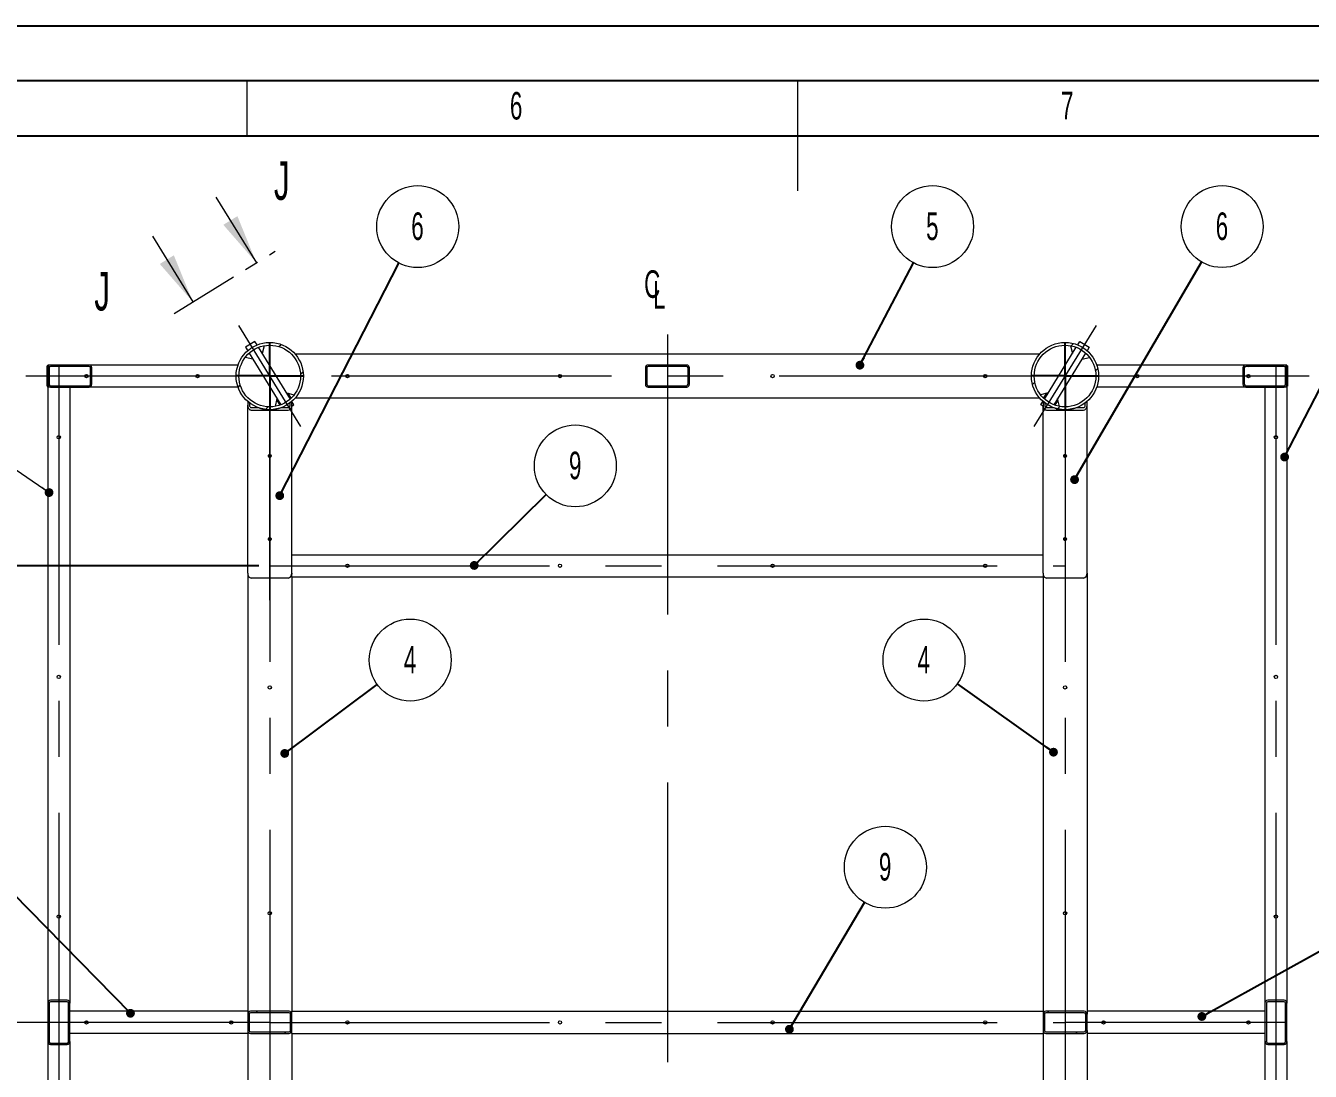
# Paper-space layout 'Sheet3' of a CAD drawing. Header units: millimetres. Extents: x 0 to 420, y 0 to 300.
# Drawn here: x 244.9 to 361.5, y 202.1 to 297 of the extents above; entities that cross this region are included whole.
import ezdxf

# ---------------------------------------------------------------- set-up
doc = ezdxf.new("R2010")
doc.units = ezdxf.units.MM
doc.linetypes.add('CENTER', pattern=[10.16, 6.35, -1.27, 1.27, -1.27])
doc.linetypes.add('CENTERX2', pattern=[20.32, 12.7, -2.54, 2.54, -2.54])
doc.layers.add('BORDER', color=7, linetype='Continuous')
doc.layers.add('DIMS', color=7, linetype='Continuous')
doc.styles.add('SLDTEXTSTYLE0', font='TXT', dxfattribs={"width": 0.605})
doc.dimstyles.new('SLDDIMSTYLE0', dxfattribs={"dimtxt": 0.18, "dimasz": 0.8, "dimexe": 0, "dimexo": 0.0625, "dimgap": 0, "dimtad": 0, "dimtih": 1, "dimtoh": 1, "dimdec": 0, "dimrnd": 1e-09, "dimzin": 0, "dimdsep": 46, "dimtxsty": 'Standard', "dimblk1": 'DOT', "dimblk2": 'DOT', "dimsah": 1, "dimcen": 0.09, "dimadec": 0, "dimazin": 0, "dimtfac": 0.8, "dimtdec": 0, "dimtofl": 0, "dimtmove": 0, "dimatfit": 3, "dimldrblk": 'DOT', "dimfxl": 1, "dimfrac": 2, "dimtolj": 1, "dimtzin": 0, "dimarcsym": 0})
doc.dimstyles.new('SLDDIMSTYLE2', dxfattribs={"dimtxt": 2.5, "dimasz": 2.8, "dimexe": 0, "dimexo": 0.0625, "dimtad": 1, "dimdec": 0, "dimlfac": 100, "dimrnd": 1e-09, "dimzin": 12, "dimdsep": 46, "dimtxsty": 'SLDTEXTSTYLE0', "dimsah": 1, "dimcen": 0.09, "dimadec": 0, "dimazin": 3, "dimtfac": 1, "dimtdec": 0, "dimtofl": 0, "dimtmove": 0, "dimatfit": 3, "dimfxl": 1, "dimfrac": 2, "dimtolj": 1, "dimtzin": 12, "dimarcsym": 0})

# ---------------------------------------------------------------- blocks, each defined once
blk = doc.blocks.new('_D_48')
at = {"layer": 'DIMS', "transparency": 16777216}
for p, q in [((266.05, 247.99), (226.82, 247.99)), ((227.82, 206.56), (227.82, 247.99)), ((231.02, 206.56), (226.82, 206.56))]:
    blk.add_line(p, q, dxfattribs=at)
for points in [[(227.82, 247.99), (227.42, 245.19), (228.22, 245.19)], [(227.82, 206.56), (228.22, 209.36), (227.42, 209.36)]]:
    blk.add_solid(points, dxfattribs=at)
at = {"layer": 'DIMS', "transparency": 16777216, "insert": (224.6, 228.51), "char_height": 2.5, "attachment_point": 1, "rotation": 90, "style": 'SLDTEXTSTYLE0'}
blk.add_mtext('4143', dxfattribs=at)
blk = doc.blocks.new('_D_49')
at = {"layer": 'DIMS', "transparency": 16777216}
for p, q in [((231.02, 206.56), (226.82, 206.56)), ((227.82, 165.13), (227.82, 206.56)), ((266.05, 165.13), (226.82, 165.13))]:
    blk.add_line(p, q, dxfattribs=at)
for points in [[(227.82, 206.56), (227.42, 203.76), (228.22, 203.76)], [(227.82, 165.13), (228.22, 167.93), (227.42, 167.93)]]:
    blk.add_solid(points, dxfattribs=at)
at = {"layer": 'DIMS', "transparency": 16777216, "insert": (224.6, 178.84), "char_height": 2.5, "attachment_point": 1, "rotation": 90, "style": 'SLDTEXTSTYLE0'}
blk.add_mtext('4143', dxfattribs=at)
blk = doc.blocks.new('_Dot')
at = {"color": 0, "linetype": 'ByBlock', "lineweight": -2}
blk.add_line((-0.5, 0), (-1, 0), dxfattribs=at)
at = {"color": 0, "linetype": 'ByBlock', "const_width": 0.5}
blk.add_lwpolyline([(-0.25, 0, 1), (0.25, 0, 1)], format="xyb", close=True, dxfattribs=at)
blk = doc.blocks.new('SW_NOTE_0_260')
at = {"color": 0, "linetype": 'Continuous', "lineweight": 0}
blk.add_circle((2.65, 2.61), 3.72, dxfattribs=at)
at = {"color": 0, "linetype": 'Continuous', "lineweight": 0, "insert": (2.64, 3.9), "char_height": 2.5, "attachment_point": 2, "style": 'SLDTEXTSTYLE0'}
blk.add_mtext('9', dxfattribs=at)
blk = doc.blocks.new('SW_NOTE_0_262')
at = {"color": 0, "linetype": 'Continuous', "lineweight": 0}
blk.add_circle((1.9, 3.2), 3.72, dxfattribs=at)
at = {"color": 0, "linetype": 'Continuous', "lineweight": 0, "insert": (1.88, 4.49), "char_height": 2.5, "attachment_point": 2, "style": 'SLDTEXTSTYLE0'}
blk.add_mtext('9', dxfattribs=at)
blk = doc.blocks.new('SW_SYMBOL_MOD_CL')
at = {"layer": 'DIMS', "color": 0, "char_height": 776, "attachment_point": 5, "style": 'SLDTEXTSTYLE0'}
for s, insert in [('C', (400, 600)), ('L', (600, 300))]:
    blk.add_mtext(s, dxfattribs=dict(at, insert=insert))
blk = doc.blocks.new('SW_NOTE_0_265')
at = {"color": 0, "linetype": 'Continuous', "lineweight": 0}
blk.add_circle((1.88, 3.22), 3.72, dxfattribs=at)
at = {"color": 0, "linetype": 'Continuous', "lineweight": 0, "insert": (1.86, 4.5), "char_height": 2.5, "attachment_point": 2, "style": 'SLDTEXTSTYLE0'}
blk.add_mtext('6', dxfattribs=at)
blk = doc.blocks.new('SW_NOTE_0_266')
at = {"color": 0, "linetype": 'Continuous', "lineweight": 0}
blk.add_circle((1.7, 3.31), 3.72, dxfattribs=at)
at = {"color": 0, "linetype": 'Continuous', "lineweight": 0, "insert": (1.68, 4.6), "char_height": 2.5, "attachment_point": 2, "style": 'SLDTEXTSTYLE0'}
blk.add_mtext('6', dxfattribs=at)
blk = doc.blocks.new('SW_NOTE_0_270')
at = {"color": 0, "linetype": 'Continuous', "lineweight": 0}
blk.add_circle((1.73, 3.3), 3.72, dxfattribs=at)
at = {"color": 0, "linetype": 'Continuous', "lineweight": 0, "insert": (1.71, 4.58), "char_height": 2.5, "attachment_point": 2, "style": 'SLDTEXTSTYLE0'}
blk.add_mtext('5', dxfattribs=at)
blk = doc.blocks.new('SW_NOTE_0_271')
at = {"color": 0, "linetype": 'Continuous', "lineweight": 0}
blk.add_circle((2.99, 2.22), 3.72, dxfattribs=at)
at = {"color": 0, "linetype": 'Continuous', "lineweight": 0, "insert": (2.97, 3.51), "char_height": 2.5, "attachment_point": 2, "style": 'SLDTEXTSTYLE0'}
blk.add_mtext('4', dxfattribs=at)
blk = doc.blocks.new('SW_NOTE_0_272')
at = {"color": 0, "linetype": 'Continuous', "lineweight": 0}
blk.add_circle((-3.03, 2.16), 3.72, dxfattribs=at)
at = {"color": 0, "linetype": 'Continuous', "lineweight": 0, "insert": (-3.05, 3.44), "char_height": 2.5, "attachment_point": 2, "style": 'SLDTEXTSTYLE0'}
blk.add_mtext('4', dxfattribs=at)
blk = doc.blocks.new('SW_CENTERMARKSYMBOL_10')
at = {"layer": 'DIMS', "color": 0}
for p, q in [((0, 0.05), (0, 3.075)), ((-0.05, 0), (-3.075, 0)), ((0, 0), (-0.025, 0)), ((0, 0), (0, 0.025)), ((0, 0), (0, -0.025)), ((0, 0), (0.025, 0)), ((0.05, 0), (3.075, 0)), ((0, -0.05), (0, -3.075))]:
    blk.add_line(p, q, dxfattribs=at)
blk = doc.blocks.new('SW_CENTERMARKSYMBOL_11')
at = {"layer": 'DIMS', "color": 0}
for p, q in [((0, 0.05), (0, 3.075)), ((-0.05, 0), (-3.075, 0)), ((0, 0), (-0.025, 0)), ((0, 0), (0, 0.025)), ((0, 0), (0, -0.025)), ((0, 0), (0.025, 0)), ((0.05, 0), (3.075, 0)), ((0, -0.05), (0, -3.075))]:
    blk.add_line(p, q, dxfattribs=at)

psp = doc.layouts.new('Sheet3')

# ---------------------------------------------------------------- hatches: boundary and pattern name
at = {"linetype": 'Continuous', "lineweight": 18}
h = psp.add_hatch(dxfattribs=at)
h.set_pattern_fill('ANSI31', style=0)
edge = h.paths.add_edge_path(flags=0)
edge.add_arc((267.046, 265.205), 3.05, 0, 360)
edge = h.paths.add_edge_path(flags=0)
edge.add_arc((267.046, 265.205), 2.8, 0, 360)
h = psp.add_hatch(dxfattribs=at)
h.set_pattern_fill('ANSI31', style=0)
edge = h.paths.add_edge_path(flags=0)
edge.add_arc((339.246, 265.205), 3.05, 0, 360)
edge = h.paths.add_edge_path(flags=0)
edge.add_arc((339.246, 265.205), 2.8, 0, 360)
h = psp.add_hatch(dxfattribs=at)
h.set_pattern_fill('ANSI31', style=0)
edge = h.paths.add_edge_path(flags=0)
edge.add_line((250.646, 266.205), (247.146, 266.205))
edge.add_arc((247.146, 265.955), 0.25, 90, 180)
edge.add_line((246.896, 265.955), (246.896, 264.455))
edge.add_arc((247.146, 264.455), 0.25, 180, 270)
edge.add_line((247.146, 264.205), (250.646, 264.205))
edge.add_arc((250.646, 264.455), 0.25, 270, 360)
edge.add_line((250.896, 264.455), (250.896, 265.955))
edge.add_arc((250.646, 265.955), 0.25, 0, 90)
edge = h.paths.add_edge_path(flags=0)
edge.add_arc((247.146, 264.455), 0.125, 180, 270, ccw=False)
edge.add_line((247.021, 264.455), (247.021, 265.955))
edge.add_arc((247.146, 265.955), 0.125, 90, 180, ccw=False)
edge.add_line((247.146, 266.08), (250.646, 266.08))
edge.add_arc((250.646, 265.955), 0.125, 0, 90, ccw=False)
edge.add_line((250.771, 265.955), (250.771, 264.455))
edge.add_arc((250.646, 264.455), 0.125, 270, 360, ccw=False)
edge.add_line((250.646, 264.33), (247.146, 264.33))
h = psp.add_hatch(dxfattribs=at)
h.set_pattern_fill('ANSI31', style=0)
edge = h.paths.add_edge_path(flags=0)
edge.add_line((304.896, 266.205), (301.396, 266.205))
edge.add_arc((301.396, 265.955), 0.25, 90, 180)
edge.add_line((301.146, 265.955), (301.146, 264.455))
edge.add_arc((301.396, 264.455), 0.25, 180, 270)
edge.add_line((301.396, 264.205), (304.896, 264.205))
edge.add_arc((304.896, 264.455), 0.25, 270, 360)
edge.add_line((305.146, 264.455), (305.146, 265.955))
edge.add_arc((304.896, 265.955), 0.25, 0, 90)
edge = h.paths.add_edge_path(flags=0)
edge.add_arc((301.396, 264.455), 0.125, 180, 270, ccw=False)
edge.add_line((301.271, 264.455), (301.271, 265.955))
edge.add_arc((301.396, 265.955), 0.125, 90, 180, ccw=False)
edge.add_line((301.396, 266.08), (304.896, 266.08))
edge.add_arc((304.896, 265.955), 0.125, 0, 90, ccw=False)
edge.add_line((305.021, 265.955), (305.021, 264.455))
edge.add_arc((304.896, 264.455), 0.125, 270, 360, ccw=False)
edge.add_line((304.896, 264.33), (301.396, 264.33))
h = psp.add_hatch(dxfattribs=at)
h.set_pattern_fill('ANSI31', style=0)
edge = h.paths.add_edge_path(flags=0)
edge.add_line((359.146, 266.205), (355.646, 266.205))
edge.add_arc((355.646, 265.955), 0.25, 90, 180)
edge.add_line((355.396, 265.955), (355.396, 264.455))
edge.add_arc((355.646, 264.455), 0.25, 180, 270)
edge.add_line((355.646, 264.205), (359.146, 264.205))
edge.add_arc((359.146, 264.455), 0.25, 270, 360)
edge.add_line((359.396, 264.455), (359.396, 265.955))
edge.add_arc((359.146, 265.955), 0.25, 0, 90)
edge = h.paths.add_edge_path(flags=0)
edge.add_arc((355.646, 264.455), 0.125, 180, 270, ccw=False)
edge.add_line((355.521, 264.455), (355.521, 265.955))
edge.add_arc((355.646, 265.955), 0.125, 90, 180, ccw=False)
edge.add_line((355.646, 266.08), (359.146, 266.08))
edge.add_arc((359.146, 265.955), 0.125, 0, 90, ccw=False)
edge.add_line((359.271, 265.955), (359.271, 264.455))
edge.add_arc((359.146, 264.455), 0.125, 270, 360, ccw=False)
edge.add_line((359.146, 264.33), (355.646, 264.33))
h = psp.add_hatch(dxfattribs=at)
h.set_pattern_fill('ANSI31', style=0)
edge = h.paths.add_edge_path(flags=0)
edge.add_ellipse((265.366, 262.571), major_axis=(0, 0.453), ratio=0.7071068, start_angle=90, end_angle=180)
edge.add_line((265.366, 262.118), (268.726, 262.118))
edge.add_ellipse((268.726, 262.571), major_axis=(0, 0.453), ratio=0.7071068, start_angle=180, end_angle=270)
edge.add_line((269.046, 262.571), (269.046, 262.903))
edge.add_arc((267.046, 265.205), 3.05, 307.10508, 310.97561, ccw=False)
edge.add_line((268.886, 262.773), (268.886, 262.571))
edge.add_ellipse((268.726, 262.571), major_axis=(0, 0.226), ratio=0.7071068, start_angle=180, end_angle=270, ccw=False)
edge.add_line((268.726, 262.345), (268.103, 262.345))
edge.add_arc((267.046, 265.205), 3.05, 249.71108, 290.28892, ccw=False)
edge.add_line((265.988, 262.345), (265.366, 262.345))
edge.add_ellipse((265.366, 262.571), major_axis=(0, 0.226), ratio=0.7071068, start_angle=90, end_angle=180, ccw=False)
edge.add_line((265.206, 262.571), (265.206, 262.773))
edge.add_arc((267.046, 265.205), 3.05, 229.02439, 232.89492, ccw=False)
edge.add_line((265.046, 262.903), (265.046, 262.571))
h = psp.add_hatch(dxfattribs=at)
h.set_pattern_fill('ANSI31', style=0)
edge = h.paths.add_edge_path(flags=0)
edge.add_ellipse((337.566, 262.571), major_axis=(0, 0.453), ratio=0.7071068, start_angle=90, end_angle=180)
edge.add_line((337.566, 262.118), (340.926, 262.118))
edge.add_ellipse((340.926, 262.571), major_axis=(0, 0.453), ratio=0.7071068, start_angle=180, end_angle=270)
edge.add_line((341.246, 262.571), (341.246, 262.903))
edge.add_arc((339.246, 265.205), 3.05, 307.10508, 310.97561, ccw=False)
edge.add_line((341.086, 262.773), (341.086, 262.571))
edge.add_ellipse((340.926, 262.571), major_axis=(0, 0.226), ratio=0.7071068, start_angle=180, end_angle=270, ccw=False)
edge.add_line((340.926, 262.345), (340.303, 262.345))
edge.add_arc((339.246, 265.205), 3.05, 249.71108, 290.28892, ccw=False)
edge.add_line((338.188, 262.345), (337.566, 262.345))
edge.add_ellipse((337.566, 262.571), major_axis=(0, 0.226), ratio=0.7071068, start_angle=90, end_angle=180, ccw=False)
edge.add_line((337.406, 262.571), (337.406, 262.773))
edge.add_arc((339.246, 265.205), 3.05, 229.02439, 232.89492, ccw=False)
edge.add_line((337.246, 262.903), (337.246, 262.571))
h = psp.add_hatch(dxfattribs=at)
h.set_pattern_fill('ANSI31', style=0)
edge = h.paths.add_edge_path(flags=0)
edge.add_line((247.146, 204.555), (248.646, 204.555))
edge.add_arc((248.646, 204.805), 0.25, 270, 360)
edge.add_line((248.896, 204.805), (248.896, 208.305))
edge.add_arc((248.646, 208.305), 0.25, 0, 90)
edge.add_line((248.646, 208.555), (247.146, 208.555))
edge.add_arc((247.146, 208.305), 0.25, 90, 180)
edge.add_line((246.896, 208.305), (246.896, 204.805))
edge.add_arc((247.146, 204.805), 0.25, 180, 270)
edge = h.paths.add_edge_path(flags=0)
edge.add_arc((247.146, 204.805), 0.125, 180, 270, ccw=False)
edge.add_line((247.021, 204.805), (247.021, 208.305))
edge.add_arc((247.146, 208.305), 0.125, 90, 180, ccw=False)
edge.add_line((247.146, 208.43), (248.646, 208.43))
edge.add_arc((248.646, 208.305), 0.125, 0, 90, ccw=False)
edge.add_line((248.771, 208.305), (248.771, 204.805))
edge.add_arc((248.646, 204.805), 0.125, 270, 360, ccw=False)
edge.add_line((248.646, 204.68), (247.146, 204.68))
h = psp.add_hatch(dxfattribs=at)
h.set_pattern_fill('ANSI31', style=0)
edge = h.paths.add_edge_path(flags=0)
edge.add_line((357.646, 204.555), (359.146, 204.555))
edge.add_arc((359.146, 204.805), 0.25, 270, 360)
edge.add_line((359.396, 204.805), (359.396, 208.305))
edge.add_arc((359.146, 208.305), 0.25, 0, 90)
edge.add_line((359.146, 208.555), (357.646, 208.555))
edge.add_arc((357.646, 208.305), 0.25, 90, 180)
edge.add_line((357.396, 208.305), (357.396, 204.805))
edge.add_arc((357.646, 204.805), 0.25, 180, 270)
edge = h.paths.add_edge_path(flags=0)
edge.add_arc((357.646, 204.805), 0.125, 180, 270, ccw=False)
edge.add_line((357.521, 204.805), (357.521, 208.305))
edge.add_arc((357.646, 208.305), 0.125, 90, 180, ccw=False)
edge.add_line((357.646, 208.43), (359.146, 208.43))
edge.add_arc((359.146, 208.305), 0.125, 0, 90, ccw=False)
edge.add_line((359.271, 208.305), (359.271, 204.805))
edge.add_arc((359.146, 204.805), 0.125, 270, 360, ccw=False)
edge.add_line((359.146, 204.68), (357.646, 204.68))
h = psp.add_hatch(dxfattribs=at)
h.set_pattern_fill('ANSI31', style=0)
edge = h.paths.add_edge_path(flags=0)
edge.add_line((268.796, 207.555), (265.296, 207.555))
edge.add_arc((265.296, 207.305), 0.25, 90, 180)
edge.add_line((265.046, 207.305), (265.046, 205.805))
edge.add_arc((265.296, 205.805), 0.25, 180, 270)
edge.add_line((265.296, 205.555), (268.796, 205.555))
edge.add_arc((268.796, 205.805), 0.25, 270, 360)
edge.add_line((269.046, 205.805), (269.046, 207.305))
edge.add_arc((268.796, 207.305), 0.25, 0, 90)
edge = h.paths.add_edge_path(flags=0)
edge.add_arc((265.296, 205.805), 0.125, 180, 270, ccw=False)
edge.add_line((265.171, 205.805), (265.171, 207.305))
edge.add_arc((265.296, 207.305), 0.125, 90, 180, ccw=False)
edge.add_line((265.296, 207.43), (268.796, 207.43))
edge.add_arc((268.796, 207.305), 0.125, 0, 90, ccw=False)
edge.add_line((268.921, 207.305), (268.921, 205.805))
edge.add_arc((268.796, 205.805), 0.125, 270, 360, ccw=False)
edge.add_line((268.796, 205.68), (265.296, 205.68))
h = psp.add_hatch(dxfattribs=at)
h.set_pattern_fill('ANSI31', style=0)
edge = h.paths.add_edge_path(flags=0)
edge.add_line((340.996, 207.555), (337.496, 207.555))
edge.add_arc((337.496, 207.305), 0.25, 90, 180)
edge.add_line((337.246, 207.305), (337.246, 205.805))
edge.add_arc((337.496, 205.805), 0.25, 180, 270)
edge.add_line((337.496, 205.555), (340.996, 205.555))
edge.add_arc((340.996, 205.805), 0.25, 270, 360)
edge.add_line((341.246, 205.805), (341.246, 207.305))
edge.add_arc((340.996, 207.305), 0.25, 0, 90)
edge = h.paths.add_edge_path(flags=0)
edge.add_arc((337.496, 205.805), 0.125, 180, 270, ccw=False)
edge.add_line((337.371, 205.805), (337.371, 207.305))
edge.add_arc((337.496, 207.305), 0.125, 90, 180, ccw=False)
edge.add_line((337.496, 207.43), (340.996, 207.43))
edge.add_arc((340.996, 207.305), 0.125, 0, 90, ccw=False)
edge.add_line((341.121, 207.305), (341.121, 205.805))
edge.add_arc((340.996, 205.805), 0.125, 270, 360, ccw=False)
edge.add_line((340.996, 205.68), (337.496, 205.68))

# ---------------------------------------------------------------- linework, layer by layer
at = {"color": 7, "linetype": 'Continuous', "lineweight": 18}
for p, q in [((262.161, 281.452), (265.83, 275.491)), ((256.39, 277.9), (260.06, 271.939)), ((265.702, 268.342), (264.851, 267.817)), ((265.894, 268.03), (265.702, 268.342)), ((340.397, 268.03), (340.589, 268.342)), ((340.589, 268.342), (341.44, 267.817)), ((264.851, 267.817), (265.043, 267.506)), ((265.176, 267.289), (268.064, 262.597)), ((268.915, 263.121), (266.027, 267.814)), ((266.538, 267.959), (266.371, 267.256)), ((336.943, 267.205), (269.348, 267.205)), ((337.376, 263.121), (340.264, 267.814)), ((341.115, 267.289), (338.227, 262.597)), ((339.753, 267.959), (339.921, 267.256)), ((341.44, 267.817), (341.248, 267.506)), ((246.836, 265.925), (246.836, 266.125)), ((246.836, 266.125), (246.896, 266.125)), ((246.836, 264.485), (246.836, 265.925)), ((247.146, 266.205), (246.896, 266.205)), ((246.896, 265.955), (246.896, 266.205)), ((246.896, 265.955), (246.896, 264.455)), ((247.021, 265.955), (247.021, 264.455)), ((250.646, 266.205), (247.146, 266.205)), ((250.646, 266.08), (247.146, 266.08)), ((264.164, 266.205), (250.646, 266.205)), ((250.771, 264.455), (250.771, 265.955)), ((250.896, 264.455), (250.896, 265.955)), ((265.519, 266.732), (264.816, 266.899)), ((301.146, 265.955), (301.146, 264.455)), ((301.271, 265.955), (301.271, 264.455)), ((304.896, 266.205), (301.396, 266.205)), ((304.896, 266.08), (301.396, 266.08)), ((305.021, 264.455), (305.021, 265.955)), ((305.146, 264.455), (305.146, 265.955)), ((340.772, 266.732), (341.475, 266.899)), ((355.646, 266.205), (342.127, 266.205)), ((355.396, 265.955), (355.396, 264.455)), ((355.521, 265.955), (355.521, 264.455)), ((359.146, 266.205), (355.646, 266.205)), ((359.146, 266.08), (355.646, 266.08)), ((359.396, 266.205), (359.146, 266.205)), ((359.271, 264.455), (359.271, 265.955)), ((359.396, 266.205), (359.396, 265.955)), ((359.456, 266.125), (359.396, 266.125)), ((359.396, 264.455), (359.396, 265.955)), ((359.456, 266.125), (359.456, 265.925)), ((359.456, 265.925), (359.456, 264.485)), ((246.836, 264.285), (246.836, 264.485)), ((246.836, 264.285), (246.896, 264.285)), ((246.896, 264.205), (246.896, 264.455)), ((247.146, 264.205), (246.896, 264.205)), ((246.896, 264.205), (246.896, 208.305)), ((247.146, 264.33), (250.646, 264.33)), ((247.146, 264.205), (250.646, 264.205)), ((248.896, 264.205), (248.896, 208.305)), ((264.164, 264.205), (250.646, 264.205)), ((268.572, 263.679), (269.275, 263.512)), ((268.99, 263.191), (268.71, 263.646)), ((301.396, 264.33), (304.896, 264.33)), ((301.396, 264.205), (304.896, 264.205)), ((337.719, 263.679), (337.016, 263.512)), ((337.301, 263.191), (337.581, 263.646)), ((355.646, 264.205), (342.127, 264.205)), ((355.646, 264.33), (359.146, 264.33)), ((355.646, 264.205), (359.146, 264.205)), ((357.396, 264.205), (357.396, 208.305)), ((359.396, 264.205), (359.146, 264.205)), ((359.396, 264.455), (359.396, 264.205)), ((359.456, 264.285), (359.396, 264.285)), ((359.396, 264.205), (359.396, 208.305)), ((359.456, 264.485), (359.456, 264.285)), ((265.046, 262.903), (265.046, 262.571)), ((265.046, 247.329), (265.046, 262.571)), ((265.206, 262.773), (265.206, 262.571)), ((267.553, 262.452), (267.721, 263.155)), ((267.688, 263.017), (267.968, 262.562)), ((268.886, 262.571), (268.886, 262.773)), ((269.046, 262.571), (269.046, 262.903)), ((269.046, 262.473), (269.24, 262.593)), ((269.046, 247.329), (269.046, 262.571)), ((269.24, 262.593), (269.048, 262.905)), ((336.943, 263.205), (269.348, 263.205)), ((337.051, 262.593), (337.243, 262.905)), ((337.246, 262.473), (337.051, 262.593)), ((337.246, 262.903), (337.246, 262.571)), ((337.246, 247.329), (337.246, 262.571)), ((337.406, 262.773), (337.406, 262.571)), ((338.603, 263.017), (338.323, 262.562)), ((338.738, 262.452), (338.571, 263.155)), ((341.086, 262.571), (341.086, 262.773)), ((341.246, 262.571), (341.246, 262.903)), ((341.246, 247.329), (341.246, 262.571)), ((265.366, 262.345), (265.988, 262.345)), ((265.366, 262.118), (268.726, 262.118)), ((268.103, 262.345), (268.726, 262.345)), ((337.566, 262.345), (338.188, 262.345)), ((337.566, 262.118), (340.926, 262.118)), ((340.303, 262.345), (340.926, 262.345)), ((269.046, 248.985), (337.246, 248.985)), ((265.046, 247.329), (265.046, 207.305)), ((269.046, 247.329), (269.046, 247.235)), ((337.246, 247.329), (337.246, 247.235)), ((341.246, 247.329), (341.246, 207.305)), ((268.726, 246.877), (265.366, 246.877)), ((269.046, 246.985), (269.046, 247.235)), ((269.046, 246.985), (269.046, 207.555)), ((269.046, 246.985), (337.246, 246.985)), ((337.246, 247.235), (337.246, 246.985)), ((337.246, 246.985), (337.246, 207.555)), ((340.926, 246.877), (337.566, 246.877)), ((246.896, 208.305), (246.896, 204.805)), ((247.021, 208.305), (247.021, 204.805)), ((248.646, 208.555), (247.146, 208.555)), ((248.646, 208.43), (247.146, 208.43)), ((248.771, 204.805), (248.771, 208.305)), ((248.896, 204.805), (248.896, 208.305)), ((357.396, 208.305), (357.396, 204.805)), ((357.521, 208.305), (357.521, 204.805)), ((359.146, 208.555), (357.646, 208.555)), ((359.146, 208.43), (357.646, 208.43)), ((359.271, 204.805), (359.271, 208.305)), ((359.396, 204.805), (359.396, 208.305)), ((265.046, 207.555), (248.896, 207.555)), ((265.046, 207.305), (265.046, 205.805)), ((265.171, 207.305), (265.171, 205.805)), ((268.796, 207.555), (265.296, 207.555)), ((268.796, 207.43), (265.296, 207.43)), ((268.921, 205.805), (268.921, 207.305)), ((269.046, 207.305), (269.046, 207.555)), ((269.046, 207.555), (337.246, 207.555)), ((269.046, 205.805), (269.046, 207.305)), ((337.246, 207.555), (337.246, 207.305)), ((337.246, 207.305), (337.246, 205.805)), ((337.371, 207.305), (337.371, 205.805)), ((340.996, 207.555), (337.496, 207.555)), ((340.996, 207.43), (337.496, 207.43)), ((341.121, 205.805), (341.121, 207.305)), ((357.396, 207.555), (341.246, 207.555)), ((341.246, 205.805), (341.246, 207.305)), ((265.046, 205.555), (248.896, 205.555)), ((265.046, 205.805), (265.046, 165.781)), ((265.296, 205.68), (268.796, 205.68)), ((265.296, 205.555), (268.796, 205.555)), ((269.046, 205.555), (269.046, 205.805)), ((269.046, 205.555), (269.046, 166.125)), ((269.046, 205.555), (337.246, 205.555)), ((337.246, 205.805), (337.246, 205.555)), ((337.246, 205.555), (337.246, 166.125)), ((337.496, 205.68), (340.996, 205.68)), ((337.496, 205.555), (340.996, 205.555)), ((341.246, 205.805), (341.246, 165.781)), ((357.396, 205.555), (341.246, 205.555)), ((246.896, 204.805), (246.896, 148.905)), ((247.146, 204.68), (248.646, 204.68)), ((247.146, 204.555), (248.646, 204.555)), ((248.896, 204.805), (248.896, 148.905)), ((357.396, 204.805), (357.396, 148.905)), ((357.646, 204.68), (359.146, 204.68)), ((357.646, 204.555), (359.146, 204.555)), ((359.396, 204.805), (359.396, 148.905))]:
    psp.add_line(p, q, dxfattribs=at)
at = {"color": 7, "linetype": 'CENTER', "lineweight": 18}
psp.add_line((258.356, 270.891), (267.533, 276.539), dxfattribs=at)
at = {"color": 7, "linetype": 'Continuous', "lineweight": 0}
psp.add_line((242.453, 257.768), (247.01, 254.632), dxfattribs=at)
at = {"color": 7, "linetype": 'Continuous', "lineweight": 18, "flags": 128}
for points in [[(267.046, 257.851), (267.068, 257.853), (267.091, 257.856), (267.112, 257.862), (267.132, 257.871), (267.15, 257.881), (267.165, 257.893), (267.177, 257.907), (267.187, 257.922), (267.193, 257.937), (267.195, 257.953), (267.195, 257.97), (267.19, 257.986), (267.182, 258.001), (267.171, 258.015), (267.158, 258.028), (267.141, 258.039), (267.122, 258.049), (267.102, 258.056), (267.08, 258.061), (267.057, 258.063), (267.034, 258.063), (267.011, 258.061), (266.989, 258.056), (266.969, 258.049), (266.95, 258.039), (266.934, 258.028), (266.92, 258.015), (266.909, 258.001), (266.901, 257.986), (266.897, 257.97), (266.896, 257.953), (266.898, 257.937), (266.904, 257.922), (266.914, 257.907), (266.926, 257.893), (266.942, 257.881), (266.959, 257.871), (266.979, 257.862), (267, 257.856), (267.023, 257.853), (267.046, 257.851)], [(339.246, 257.851), (339.268, 257.853), (339.291, 257.856), (339.312, 257.862), (339.332, 257.871), (339.35, 257.881), (339.365, 257.893), (339.377, 257.907), (339.387, 257.922), (339.393, 257.937), (339.395, 257.953), (339.395, 257.97), (339.39, 257.986), (339.382, 258.001), (339.371, 258.015), (339.358, 258.028), (339.341, 258.039), (339.322, 258.049), (339.302, 258.056), (339.28, 258.061), (339.257, 258.063), (339.234, 258.063), (339.211, 258.061), (339.189, 258.056), (339.169, 258.049), (339.15, 258.039), (339.134, 258.028), (339.12, 258.015), (339.109, 258.001), (339.101, 257.986), (339.097, 257.97), (339.096, 257.953), (339.098, 257.937), (339.104, 257.922), (339.114, 257.907), (339.126, 257.893), (339.142, 257.881), (339.159, 257.871), (339.179, 257.862), (339.2, 257.856), (339.223, 257.853), (339.246, 257.851)], [(267.046, 250.306), (267.068, 250.308), (267.091, 250.311), (267.112, 250.317), (267.132, 250.326), (267.15, 250.336), (267.165, 250.348), (267.177, 250.362), (267.187, 250.377), (267.193, 250.392), (267.195, 250.408), (267.195, 250.425), (267.19, 250.441), (267.182, 250.456), (267.171, 250.47), (267.158, 250.483), (267.141, 250.494), (267.122, 250.504), (267.102, 250.511), (267.08, 250.516), (267.057, 250.518), (267.034, 250.518), (267.011, 250.516), (266.989, 250.511), (266.969, 250.504), (266.95, 250.494), (266.934, 250.483), (266.92, 250.47), (266.909, 250.456), (266.901, 250.441), (266.897, 250.425), (266.896, 250.408), (266.898, 250.392), (266.904, 250.377), (266.914, 250.362), (266.926, 250.348), (266.942, 250.336), (266.959, 250.326), (266.979, 250.317), (267, 250.311), (267.023, 250.308), (267.046, 250.306)], [(339.246, 250.306), (339.268, 250.308), (339.291, 250.311), (339.312, 250.317), (339.332, 250.326), (339.35, 250.336), (339.365, 250.348), (339.377, 250.362), (339.387, 250.377), (339.393, 250.392), (339.395, 250.408), (339.395, 250.425), (339.39, 250.441), (339.382, 250.456), (339.371, 250.47), (339.358, 250.483), (339.341, 250.494), (339.322, 250.504), (339.302, 250.511), (339.28, 250.516), (339.257, 250.518), (339.234, 250.518), (339.211, 250.516), (339.189, 250.511), (339.169, 250.504), (339.15, 250.494), (339.134, 250.483), (339.12, 250.47), (339.109, 250.456), (339.101, 250.441), (339.097, 250.425), (339.096, 250.408), (339.098, 250.392), (339.104, 250.377), (339.114, 250.362), (339.126, 250.348), (339.142, 250.336), (339.159, 250.326), (339.179, 250.317), (339.2, 250.311), (339.223, 250.308), (339.246, 250.306)]]:
    psp.add_lwpolyline(points, dxfattribs=at)
at = {"color": 7, "linetype": 'Continuous', "lineweight": 18}
for centre, radius in [((267.046, 265.205), 3.05), ((339.246, 265.205), 3.05), ((267.046, 265.205), 2.8), ((339.246, 265.205), 2.8), ((250.396, 265.205), 0.15), ((260.496, 265.205), 0.15), ((274.096, 265.205), 0.15), ((293.396, 265.205), 0.15), ((312.696, 265.205), 0.15), ((331.996, 265.205), 0.15), ((345.796, 265.205), 0.15), ((355.896, 265.205), 0.15), ((247.896, 259.655), 0.15), ((358.396, 259.655), 0.15), ((274.096, 247.985), 0.15), ((293.396, 247.985), 0.15), ((312.696, 247.985), 0.15), ((331.996, 247.985), 0.15), ((247.896, 237.905), 0.15), ((358.396, 237.905), 0.15), ((267.046, 236.955), 0.15), ((339.246, 236.955), 0.15), ((247.896, 216.155), 0.15), ((267.046, 216.455), 0.15), ((339.246, 216.455), 0.15), ((358.396, 216.155), 0.15), ((250.396, 206.555), 0.15), ((263.546, 206.555), 0.15), ((274.096, 206.555), 0.15), ((293.396, 206.555), 0.15), ((312.696, 206.555), 0.15), ((331.996, 206.555), 0.15), ((342.746, 206.555), 0.15), ((355.896, 206.555), 0.15)]:
    psp.add_circle(centre, radius, dxfattribs=at)
for centre, radius, start, end in [((247.146, 265.955), 0.25, 90, 180), ((247.146, 265.955), 0.125, 90, 180), ((250.646, 265.955), 0.25, 0, 90), ((250.646, 265.955), 0.125, 0, 90), ((301.396, 265.955), 0.25, 90, 180), ((301.396, 265.955), 0.125, 90, 180), ((304.896, 265.955), 0.25, 0, 90), ((304.896, 265.955), 0.125, 0, 90), ((355.646, 265.955), 0.25, 90, 180), ((355.646, 265.955), 0.125, 90, 180), ((359.146, 265.955), 0.25, 0, 90), ((359.146, 265.955), 0.125, 0, 90), ((247.146, 264.455), 0.25, 180, 270), ((247.146, 264.455), 0.125, 180, 270), ((250.646, 264.455), 0.25, 270, 0), ((250.646, 264.455), 0.125, 270, 0), ((301.396, 264.455), 0.25, 180, 270), ((301.396, 264.455), 0.125, 180, 270), ((304.896, 264.455), 0.25, 270, 0), ((304.896, 264.455), 0.125, 270, 0), ((355.646, 264.455), 0.25, 180, 270), ((355.646, 264.455), 0.125, 180, 270), ((359.146, 264.455), 0.25, 270, 0), ((359.146, 264.455), 0.125, 270, 0), ((267.046, 265.205), 3.05, 229.02439, 232.89492), ((267.046, 265.205), 3.05, 307.10508, 310.97561), ((339.246, 265.205), 3.05, 229.02439, 232.89492), ((339.246, 265.205), 3.05, 307.10508, 310.97561), ((267.046, 265.205), 3.05, 249.71108, 290.28892), ((339.246, 265.205), 3.05, 249.71108, 290.28892), ((267.04, 258.137), 0.172, 225.43525, 271.94375), ((267.054, 258.131), 0.167, 267.19038, 315.43061), ((339.24, 258.137), 0.172, 225.43537, 271.94375), ((339.254, 258.131), 0.167, 267.19039, 315.4305), ((267.04, 250.592), 0.172, 225.43525, 271.94375), ((267.054, 250.586), 0.167, 267.19038, 315.43061), ((339.24, 250.592), 0.172, 225.43525, 271.94375), ((339.254, 250.586), 0.167, 267.19038, 315.43061), ((247.146, 208.305), 0.25, 90, 180), ((247.146, 208.305), 0.125, 90, 180), ((248.646, 208.305), 0.25, 0, 90), ((248.646, 208.305), 0.125, 0, 90), ((357.646, 208.305), 0.25, 90, 180), ((357.646, 208.305), 0.125, 90, 180), ((359.146, 208.305), 0.25, 0, 90), ((359.146, 208.305), 0.125, 0, 90), ((265.296, 207.305), 0.25, 90, 180), ((265.296, 207.305), 0.125, 90, 180), ((268.796, 207.305), 0.25, 0, 90), ((268.796, 207.305), 0.125, 0, 90), ((337.496, 207.305), 0.25, 90, 180), ((337.496, 207.305), 0.125, 90, 180), ((340.996, 207.305), 0.25, 0, 90), ((340.996, 207.305), 0.125, 0, 90), ((265.296, 205.805), 0.25, 180, 270), ((265.296, 205.805), 0.125, 180, 270), ((268.796, 205.805), 0.125, 270, 0), ((268.796, 205.805), 0.25, 270, 0), ((337.496, 205.805), 0.25, 180, 270), ((337.496, 205.805), 0.125, 180, 270), ((340.996, 205.805), 0.25, 270, 0), ((340.996, 205.805), 0.125, 270, 0), ((247.146, 204.805), 0.25, 180, 270), ((247.146, 204.805), 0.125, 180, 270), ((248.646, 204.805), 0.25, 270, 0), ((248.646, 204.805), 0.125, 270, 360), ((357.646, 204.805), 0.25, 180, 270), ((357.646, 204.805), 0.125, 180, 270), ((359.146, 204.805), 0.125, 270, 360), ((359.146, 204.805), 0.25, 270, 0)]:
    psp.add_arc(centre, radius, start, end, dxfattribs=at)
for centre, major_axis, start_param, end_param in [((265.366, 262.571), (0, 0.453), 1.5707963, 3.1415927), ((265.366, 262.571), (0, 0.226), 1.5707963, 3.1415927), ((268.726, 262.571), (0, 0.226), 3.1415927, 4.712389), ((268.726, 262.571), (0, 0.453), 3.1415927, 4.712389), ((337.566, 262.571), (0, 0.453), 1.5707963, 3.1415927), ((337.566, 262.571), (0, 0.226), 1.5707963, 3.1415927), ((340.926, 262.571), (0, 0.226), 3.1415927, 4.712389), ((340.926, 262.571), (0, 0.453), 3.1415927, 4.712389), ((265.366, 247.329), (0, 0.453), 1.5707963, 3.1415927), ((268.726, 247.329), (0, 0.453), 3.1415927, 4.712389), ((337.566, 247.329), (0, 0.453), 1.5707963, 3.1415927), ((340.926, 247.329), (0, 0.453), 3.1415927, 4.712389)]:
    psp.add_ellipse(centre, major_axis=major_axis, ratio=0.7071068, start_param=start_param, end_param=end_param, dxfattribs=at)
for points in [[(265.83, 275.491), (264.11, 279.716), (262.832, 278.93)], [(260.06, 271.939), (258.339, 276.164), (257.062, 275.378)]]:
    psp.add_solid(points, dxfattribs=at)
at = {"layer": 'BORDER'}
for p, q in [((0, 297), (420, 297)), ((415, 292), (15, 292))]:
    psp.add_line(p, q, dxfattribs=at)
at = {"layer": 'BORDER', "lineweight": 18}
for p, q in [((265, 287), (265, 292)), ((315, 282), (315, 292))]:
    psp.add_line(p, q, dxfattribs=at)
at = {"layer": 'BORDER', "lineweight": 25}
psp.add_line((20, 287), (410, 287), dxfattribs=at)
at = {"layer": 'DIMS', "linetype": 'CENTERX2', "lineweight": 18, "ltscale": 2}
for p, q in [((269.863, 260.628), (264.228, 269.783)), ((342.063, 269.783), (336.428, 260.628)), ((303.146, 268.97), (303.146, 140.707)), ((247.896, 266.205), (247.896, 146.905)), ((358.396, 266.205), (358.396, 146.905)), ((266.089, 265.205), (244.896, 265.205)), ((338.7, 265.205), (267.591, 265.205)), ((361.396, 265.205), (340.202, 265.205)), ((267.046, 264.66), (267.046, 148.451)), ((267.046, 244.877), (267.046, 264.118)), ((339.246, 264.66), (339.246, 148.451)), ((267.046, 247.985), (339.246, 247.985)), ((267.046, 209.305), (267.046, 203.805)), ((339.246, 209.305), (339.246, 203.805)), ((267.046, 206.555), (233.676, 206.555)), ((267.046, 206.555), (339.246, 206.555)), ((359.396, 206.555), (339.246, 206.555))]:
    psp.add_line(p, q, dxfattribs=at)

# ---------------------------------------------------------------- block references
at = {"color": 7, "linetype": 'Continuous', "lineweight": 0}
for name, p in [('SW_NOTE_0_266', (278.778, 275.457)), ('SW_NOTE_0_270', (325.487, 275.472)), ('SW_NOTE_0_265', (351.629, 275.554)), ('SW_NOTE_0_260', (292.137, 254.444)), ('SW_NOTE_0_271', (276.808, 237.209)), ('SW_NOTE_0_272', (329.471, 237.274)), ('SW_NOTE_0_262', (321.034, 217.435))]:
    psp.add_blockref(name, p, dxfattribs=at)
at = {"color": 7, "linetype": 'Continuous', "lineweight": 0, "xscale": 0.003222669349429913, "yscale": 0.003222669349429913, "zscale": 0.003222669349429913}
psp.add_blockref('SW_SYMBOL_MOD_CL', (300.478, 271.601), dxfattribs=at)
at = {"color": 7, "linetype": 'Continuous', "lineweight": 0, "xscale": 0.8, "yscale": 0.8, "rotation": 325.4545836863559}
psp.add_blockref('_Dot', (247.01, 254.632, -4.185), dxfattribs=at)
at = {"layer": 'DIMS'}
for name, p in [('SW_CENTERMARKSYMBOL_10', (267.046, 265.22)), ('SW_CENTERMARKSYMBOL_11', (339.246, 265.22))]:
    psp.add_blockref(name, p, dxfattribs=at)

# ---------------------------------------------------------------- texts
at = {"color": 7, "linetype": 'Continuous', "char_height": 3.5, "attachment_point": 1, "style": 'SLDTEXTSTYLE0'}
for insert in [(267.429, 284.695), (251.122, 274.658)]:
    psp.add_mtext('J', dxfattribs=dict(at, insert=insert))
at = {"layer": 'BORDER', "char_height": 2.5, "attachment_point": 1, "style": 'SLDTEXTSTYLE0'}
for s, insert in [('6', (288.853, 290.984)), ('7', (338.878, 291.002))]:
    psp.add_mtext(s, dxfattribs=dict(at, insert=insert))

# ---------------------------------------------------------------- dimensions: what is measured, and where the dimension line sits
at = {"layer": 'DIMS'}
for base, p1, p2, picture, middle in [((227.818, 247.985), (232.017, 206.555), (267.046, 247.985), '_D_48', (227.818, 232.334)), ((227.818, 206.555), (267.046, 165.125), (232.017, 206.555), '_D_49', (227.818, 182.655))]:
    dim = psp.add_linear_dim(base=base, p1=p1, p2=p2, angle=90, dimstyle='SLDDIMSTYLE2', dxfattribs=at)
    dim.commit()
    dim.dimension.update_dxf_attribs({"geometry": picture, "text_midpoint": middle, "dimtype": 160})

# ---------------------------------------------------------------- leaders
at = {"color": 7, "linetype": 'Continuous', "lineweight": 0}
for points in [[(267.954, 254.354), (278.778, 275.457)], [(320.624, 266.192), (325.487, 275.472)], [(340.11, 255.807), (351.629, 275.554)], [(359.179, 257.856), (368.255, 275.46)], [(285.608, 248.019), (292.137, 254.444)], [(268.407, 230.958), (276.808, 237.209)], [(338.195, 231.071), (329.471, 237.274)], [(254.401, 207.38), (241.994, 220.026)], [(314.224, 205.928), (321.034, 217.435)], [(351.664, 207.088), (366.705, 215.426)]]:
    psp.add_leader(points, dimstyle='SLDDIMSTYLE0', dxfattribs=at)

doc.saveas('drawing.dxf')
